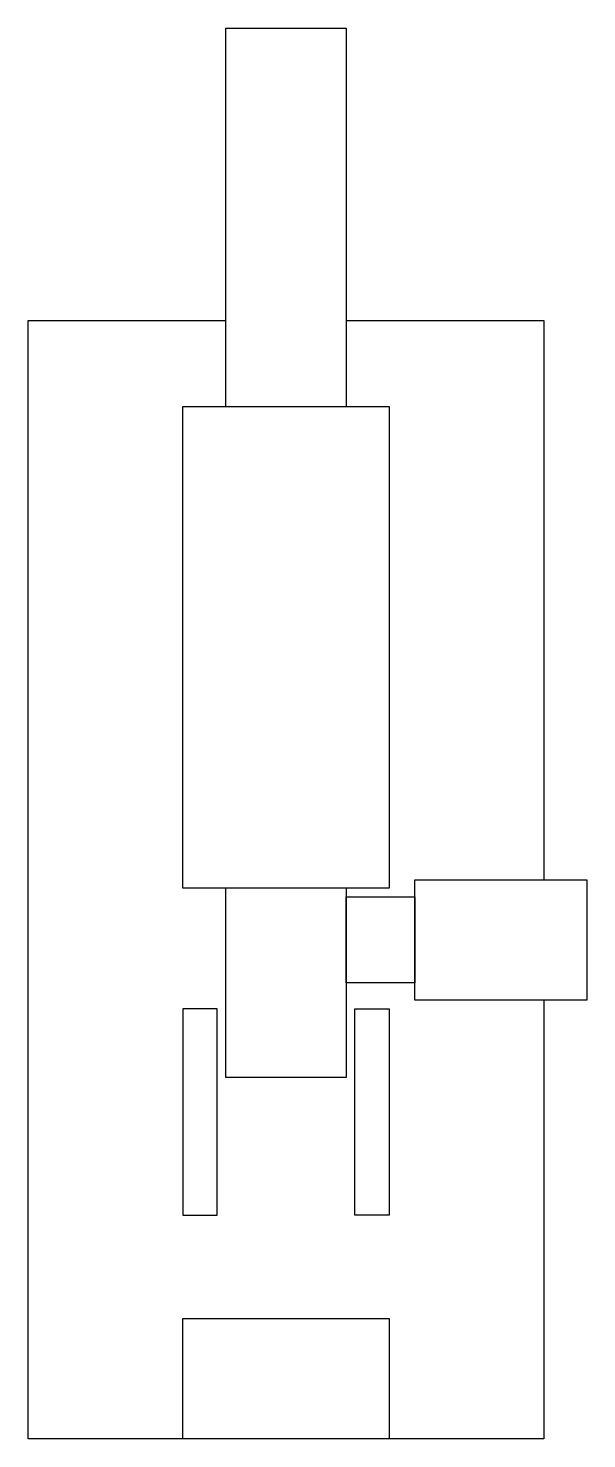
# Model space of a CAD drawing. Header units: inches. Extents: x 0 to 32.5, y 0 to 82.
import ezdxf

# ---------------------------------------------------------------- set-up
doc = ezdxf.new("R2010")
doc.units = ezdxf.units.IN

# ---------------------------------------------------------------- blocks, each defined once
blk = doc.blocks.new('Chot canh')
at = {"color": 1}
for points in [[(11.5, 60), (11.5, 82), (18.5, 82), (18.5, 60)], [(30, 25.5), (30, 0), (0, 0), (0, 65), (11.5, 65)], [(18.5, 65), (30, 65), (30, 32.5)], [(18.5, 32), (18.5, 21), (11.5, 21), (11.5, 32)]]:
    blk.add_lwpolyline(points, dxfattribs=at)
for points in [[(9, 60), (21, 60), (21, 32), (9, 32)], [(22.5, 32.5), (32.5, 32.5), (32.5, 25.5), (22.5, 25.5)], [(18.5, 31.5), (22.5, 31.5), (22.5, 26.5), (18.5, 26.5)], [(11, 25), (9, 25), (9, 13), (11, 13)], [(19, 25), (21, 25), (21, 13), (19, 13)], [(9, 7), (21, 7), (21, 0), (9, 0)]]:
    blk.add_lwpolyline(points, close=True, dxfattribs=at)

msp = doc.modelspace()

# ---------------------------------------------------------------- block references
msp.add_blockref('Chot canh', (0, 0))

doc.saveas('drawing.dxf')
